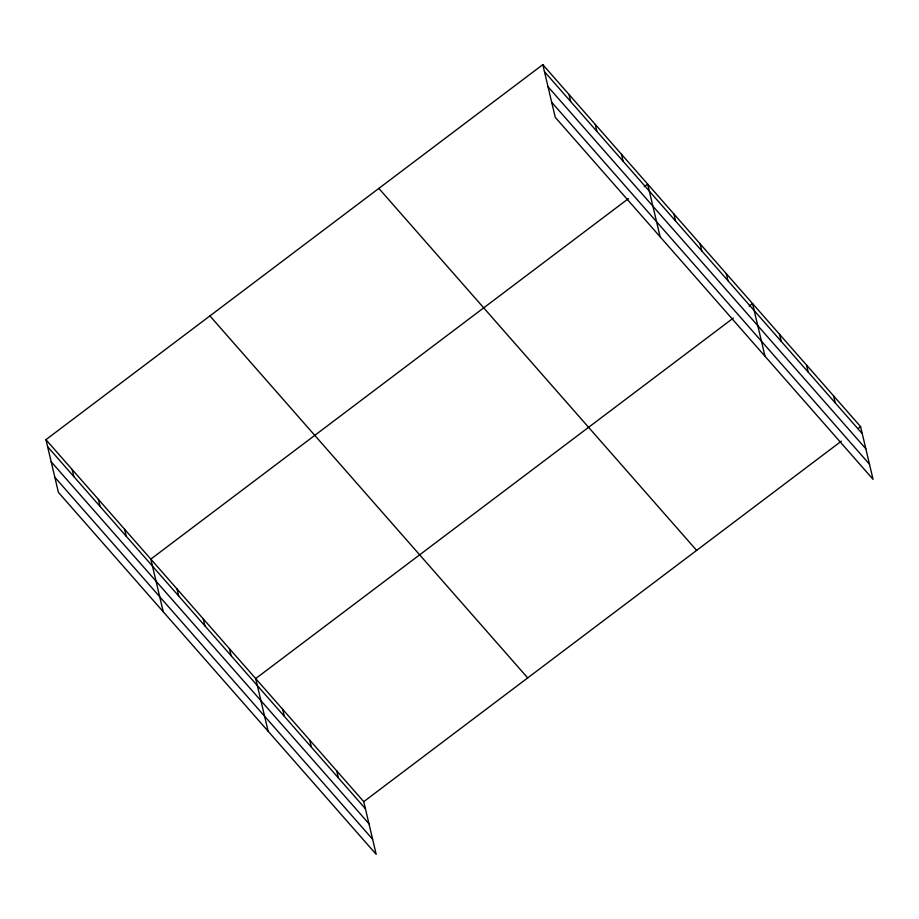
<?xml version="1.0" encoding="UTF-8"?>
<svg xmlns="http://www.w3.org/2000/svg" width="919" height="919" viewBox="0 0 919 919"><rect width="100%" height="100%" fill="white"/><g stroke="black" fill="none" stroke-linecap="round" stroke-linejoin="round"><path stroke-width="1.38" d="M45.95 439.661L363.74 801.655L376.193 854.348L58.402 492.354L45.95 439.661L542.807 64.652L860.598 426.646L873.05 479.339L555.26 117.345L542.807 64.652M628.447 198.619L150.819 559.12L163.272 611.813M644.288 186.672L647.677 184.11L660.129 236.803M733.328 318.077L255.689 678.578L268.153 731.271M749.157 306.13L752.546 303.569L764.999 356.262M363.74 801.655L841.367 441.154M858.335 428.357L860.598 426.646M544.462 71.671L862.252 433.665M548.023 86.742L865.813 448.736M551.699 102.273L869.489 464.267M378.846 188.406L696.636 550.401M209.911 315.906L527.701 677.912M47.604 446.68L365.394 808.674M51.165 461.752L368.967 823.746M54.841 477.283L372.632 839.277M833.579 395.882L835.245 402.89M806.572 365.107L808.226 372.126M779.553 334.344L781.219 341.351M726.332 273.713L727.986 280.72M700.106 243.845L701.771 250.853M673.891 213.978L675.545 220.985M621.462 154.254L623.116 161.262M595.236 124.387L596.902 131.394M569.022 94.519L570.676 101.527M336.733 770.892L338.387 777.899M309.714 740.117L311.38 747.136M282.707 709.353L284.362 716.361M229.474 648.711L231.128 655.729M203.26 618.855L204.914 625.862M177.034 588.987L178.7 595.994M124.605 529.252L126.259 536.271M98.39 499.396L100.045 506.403M72.164 469.529L73.83 476.536"/></g></svg>
